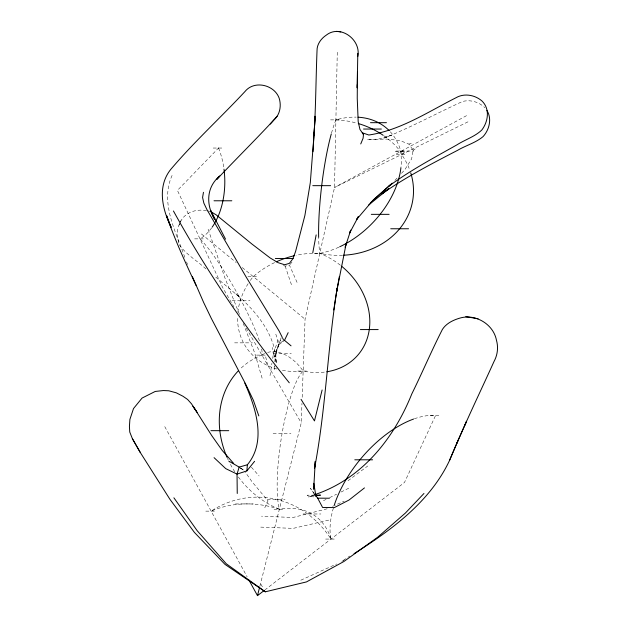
<?xml version="1.0" encoding="UTF-8"?>
<svg xmlns="http://www.w3.org/2000/svg" width="627" height="627" viewBox="0 0 627 627"><rect width="100%" height="100%" fill="white"/><g stroke="black" fill="none" stroke-linecap="round" stroke-linejoin="round"><path stroke-width="0.47" stroke-dasharray="3.13 2.35" d="M337.271 52.253L334.52 187.489L305.059 319.214L302.112 399.399M259.892 586.159L301.25 422.872L301.971 403.31M274.485 366.466L274.258 369.342L274.689 365.643M274.861 361.669L275.386 354.96L276.374 363.684C275.919 335.022 256.608 311.697 235.932 293.836L239.545 297.143L214.136 275.731M275.128 361.944L276.429 350.838L281.131 337.828L274.712 356.841L278.788 344.905L277.926 340.273L275.402 333.031M270.025 375.604L271.922 363.292M272.651 358.55L273.38 353.816L277.926 340.273M172.088 175.411C159.611 203.179 176.25 232.249 185.224 258.489M180.443 221.833C184.91 212.255 196.682 208.579 206.518 210.743M179.675 223.659L180.952 220.602M179.04 225.187L179.612 223.815M179.502 224.011C176.093 230.148 177.331 237.711 179.157 244.169M435.365 415.913L404.47 482.5L265.221 589.693M264.782 507.76L268.019 500.895L252.038 481.748L244.561 471.12M289.98 264.508L292.652 261.279M394.924 180.388L397.549 177.559M401.492 173.311L404.776 169.768L411.633 158.897L413.146 150.245L408.953 144.155L399.822 140.479L386.538 139.061L367.257 139.57L378.551 139.092L391.538 135.173L383.802 138.23C410.669 127.446 436.149 113.565 462.436 101.527C470.328 99.325 479.059 102.029 484.875 107.687M218.862 147.713L177.425 190.389L222.561 287.338L233.871 306.822M278.788 344.905L284.493 340.328M283.028 340.916L278.702 344.16L273.96 357.39L272.212 347.46M348.024 480.76L367.743 466.002M343.424 560.366L349.803 556.055M341.848 561.463L344.286 559.903M415.168 148.96L413.146 150.245L415.372 149.265M466.551 115.65L334.52 187.489L468.706 121.466M323.469 500.667L326.103 499.374M329.606 497.65L336.613 494.201M340.994 492.046L350.634 487.297M300.788 580.218L336.66 563.971M327.184 508.771L292.997 517.502L261.553 516.186M332.545 506.35L344.152 501.114M408.953 144.155L411.312 143.183M314.017 494.922L308.539 496.952L314.041 496.114M328.681 520.136L293.201 528.373L258.81 527.041M283.451 265.55L285.16 266.13L289.447 265.15L297.637 283.71M314.754 495.158L307.152 495.197L315.044 497.43M330.554 119.875L341.245 119.875M213.196 148.043L223.886 148.043M395.966 151.052L413.781 151.052M395.19 151.569L405.881 151.569M396.272 154.477L406.962 154.477M194.644 238.863L205.342 238.863M314.44 253.355L325.139 253.355M247.9 276.578L258.59 276.578M232.147 300.302L249.969 300.302M234.6 342.851L252.422 342.851M273.482 353.55L291.304 353.55M256.561 355.101L267.251 355.101M297.809 371.043L308.5 371.043M430.247 415.427L440.938 415.427M273.121 433.751L290.944 433.751M267.227 499.304L285.042 499.304M235.478 503.936L253.292 503.936M274.023 509.257L284.713 509.257M205.781 511.138L216.472 511.138M303.076 513.983L320.891 513.983M325.632 539.071L336.323 539.071M207.388 210.884L209.998 211.307M239.914 467.86L244.028 470.36L239.976 467.648M240.047 467.703L244.028 470.36M201.424 233.942L236.222 262.58M242.273 267.557L305.059 319.214M205.962 268.936C197.27 260.863 186.415 254.703 179.416 244.992M251.388 467.217L259.092 475.948M314.331 493.629L310.436 488.323L314.433 494.272M260.816 584.098L263.066 587.954M246.168 327.999L301.25 422.872M164.768 426.634L247.132 576.777M239.49 314.417L225.046 278.223L207.396 227.131M243.237 323.446L254.57 352.609L262.572 379.703M186.556 261.953L187.567 264.516M285.16 266.13L292.049 286.484M265.691 356.834L268.011 366.842M330.978 539.071A98.157 61.211 -53.8 0 0 279.368 509.257A97.404 87.122 34.7 0 0 211.127 511.138A98.807 90.123 -88.9 0 1 330.978 539.071A87.318 46.492 -50.3 0 1 334.066 505.817M414.376 418.765A87.318 46.492 -50.3 0 1 435.593 415.427M218.541 148.043A61.47 38.419 89.4 0 1 223.863 168.263M211.605 227.946A61.47 38.419 89.4 0 1 199.997 238.863A70.248 10.573 60.5 0 1 259.876 342.42M261.624 349.059A70.248 10.573 60.5 0 1 261.906 355.101A86.847 74.613 52.4 0 0 239.812 369.327M238.393 476.99A86.847 74.613 52.4 0 0 279.368 509.257A74.95 15.377 -81.4 0 1 282.032 433.751A74.95 15.377 -81.4 0 1 303.154 371.043A68.954 57.096 39.4 0 0 325.977 371.905M234.78 471.77A86.847 74.613 52.4 0 1 228.589 460.735M228.204 459.92A86.847 74.613 52.4 0 1 227.46 458.282M261.906 355.101A42.017 27.784 63.8 0 1 265.636 353.079M267.651 352.398A42.017 27.784 63.8 0 1 303.154 371.043A70.671 59.455 -31 0 1 281.476 370.126M340.336 265.205A68.954 57.096 39.4 0 0 319.786 253.355A78.665 12.932 -83.2 0 1 318.673 238.362M331.495 133.151A78.665 12.932 -83.2 0 1 335.9 119.875A79.543 58.507 -48.9 0 1 356.12 117.131M383.849 135.761A80.013 68.805 5.5 0 1 400.535 151.569A79.104 52.104 -45.5 0 1 400.888 168.028M338.846 247.187A79.104 52.104 -45.5 0 1 319.786 253.355A79.472 64.808 -19.1 0 0 295.991 255.346M342.514 255.283A79.049 67.638 9.7 0 1 319.786 253.355M390.3 131.803A79.543 58.507 -48.9 0 1 401.617 154.477A79.049 67.638 9.7 0 1 409.917 170.458M274.657 262.58A79.472 64.808 -19.1 0 0 253.245 276.578A70.671 59.455 -31 0 0 250.165 280.653M335.9 119.875A80.013 68.805 5.5 0 1 357.382 123.284M400.535 151.569A78.657 4.695 -27.4 0 1 401.617 154.477M276.82 368.989A70.671 59.455 -31 0 1 237.578 316.831M237.892 312.199A70.671 59.455 -31 0 1 248.276 283.459"/><path stroke-width="0.94" d="M357.437 71.454L357.241 98.29L358.189 121.614L359.953 129.452L363.495 134.476L363.104 138.214L360.737 143.944M357.751 56.602C361.481 39.948 340.398 24.014 326.314 35.12C321.118 38.513 316.831 44.313 317.019 50.763C315.898 79.002 315.82 107.303 314.017 135.526L315.091 116.222L312.998 151.703M357.257 84.551L357.194 87.843L357.805 53.326M314.166 133.026L310.318 182.551L304.887 215.5L295.576 251.498L292.833 258.841L289.392 263.371L284.666 264.751L278.09 262.658L270.151 257.956L252.093 244.162L216.182 214.857L210.735 211.628M214.066 457.663L225.736 468.635L237.037 474.098L246.881 470.908L247.367 464.764C266.867 441.298 255.761 407.84 244.781 383.073M333.768 309.973L337.185 288.059C327.56 347.938 325.907 408.828 314.511 468.487L315.256 461.401L313.68 489.232L313.492 486.34M203.462 192.301L202.584 197.474L203.853 203.117L206.918 209.567L246.176 277.063L278.984 330.805L282.275 337.35M339.356 276.531L336.464 292.59L346.175 243.558L345.163 247.273L350.759 230.093L349.427 233.409L358.487 216.401L356.567 219.544L373.465 199.707L392.236 183.147M312.763 252.791L316.157 234.898M322.121 389.994L314.472 420.921L301.046 399.344M249.013 580.21L257.485 595.65L259.649 587.107M247.367 464.764L239.161 467.099L237.037 474.098L237.249 493.48M283.741 340.375L284.493 340.328L288.161 332.678M354.043 553.665C391.585 529.925 430.036 501.835 449.473 460.594C454.928 447.388 460.759 434.339 466.543 421.266L456.581 443.838M458.18 440.154L449.473 460.594M464.779 425.318C474.294 403.96 484.373 382.854 493.998 361.544C497.548 354.992 498.512 347.436 496.459 340.249C493.433 324.034 475.086 313.328 459.575 318.195C452.992 320.146 446.275 323.43 442.435 329.363C431.595 350.587 422.324 372.587 411.782 393.968C393.928 438.516 361.787 478.989 314.934 494.585M213.893 217.969C205.962 203.767 206.573 186.901 219.724 175.999L216.926 179.275C235.705 159.305 255.26 140.048 273.881 119.937C280.104 114.663 281.507 105.602 279.14 98.094C274.234 84.629 254.194 79.966 244.93 91.581C221.08 117.186 195.177 140.887 172.401 167.472C156.679 184.699 161.844 208.36 171.163 227.287L166.5 215.437C174.674 239.49 185.412 262.595 196.157 285.598M246.881 470.908L254.609 461.292M270.253 124.068L277.11 116.293M423.962 493.465L405.356 513.09L377.72 537.182L343.847 561.533L306.478 581.919L265.315 591.81L225.03 564.41L194.394 532.386L169.893 499.257L140.26 452.451L132.375 438.657L129.758 432.042L129.421 426.595L129.891 419.416L133.504 408.561L142.063 398.067L155.206 391.452L163.373 390.55L168.796 390.786L176.344 392.847L182.998 396.272L187.614 399.47L191.509 403.827L211.722 435.577L222.272 450.507L233.675 463.447M370.338 202.944L390.362 184.808M368.707 204.966L388.764 188.633L382.008 193.806C405.826 177.104 431.705 163.71 457.498 150.37C465.83 145.448 475.658 142.846 483.111 136.561C489.366 129.726 492.101 118.644 486.92 110.485M364.459 487.908L349.059 500.009L334.379 507.588L322.607 507.47L317.677 498.175L314.887 494.389M257.485 595.65L264.453 590.289M388.411 186.525C409.878 170.583 433.531 158.02 456.785 144.939C464.905 139.719 474.686 136.772 481.763 130.071C488.206 121.716 490.181 108.886 481.944 100.978C475.007 94.92 464.215 92.945 456.056 97.718C427.943 111.904 400.457 130.338 368.817 135.017L362.257 132.775L363.495 134.476M316.792 495.691L320.46 495.126L314.754 495.158M370.486 122.68L386.444 122.68M363.55 129.044L381.373 129.044M312.787 185.663L330.609 185.663M214.011 200.781L231.825 200.781M371.286 214.348L389.108 214.348M390.731 228.761L408.553 228.761M275.331 258.473L293.146 258.473M360.36 329.575L378.183 329.575M210.931 430.671L228.745 430.671M354.796 459.803L372.61 459.803M317.677 498.175L329.441 498.222M340.814 31.922L336.527 31.35M465.798 316.651L478.103 318.798M229.223 461.347L239.161 467.099M265.315 591.81L226.3 563.783L197.184 530.716L173.898 497.814M284.493 340.328L291.053 345.83M289.29 382.807C246.019 328.854 206.8 271.585 173.436 210.978M197.191 412.456L193.006 406.257L195.985 410.716M132.375 438.657L140.26 452.451M225.563 239.208L210.79 210.633L214.528 219.56M282.644 338.102L283.38 339.622M192.371 276.546L203.626 302.433L211.205 318.187L245.815 384.422L253.363 400.253L258.818 415.913M313.837 483.315L315.93 496.506M334.348 504.931A87.318 46.492 -50.3 0 1 413.585 419.048M223.988 169.157A61.47 38.419 89.4 0 1 212.138 227.193M318.649 237.484A78.665 12.932 -83.2 0 1 331.268 133.974M358.252 123.535A80.013 68.805 5.5 0 1 383.128 135.267M400.888 168.028A79.104 52.104 -45.5 0 1 339.677 246.803M358.064 117.21A79.543 58.507 -48.9 0 1 389.085 130.526M410.724 172.856A79.049 67.638 9.7 0 1 343.455 255.236M276.225 261.851A79.472 64.808 -19.1 0 1 294.298 255.722M341.621 266.24A68.954 57.096 39.4 0 1 369.287 329.504A68.954 57.096 39.4 0 1 326.847 371.772M227.092 457.459A86.847 74.613 52.4 0 1 238.534 370.62"/></g></svg>
